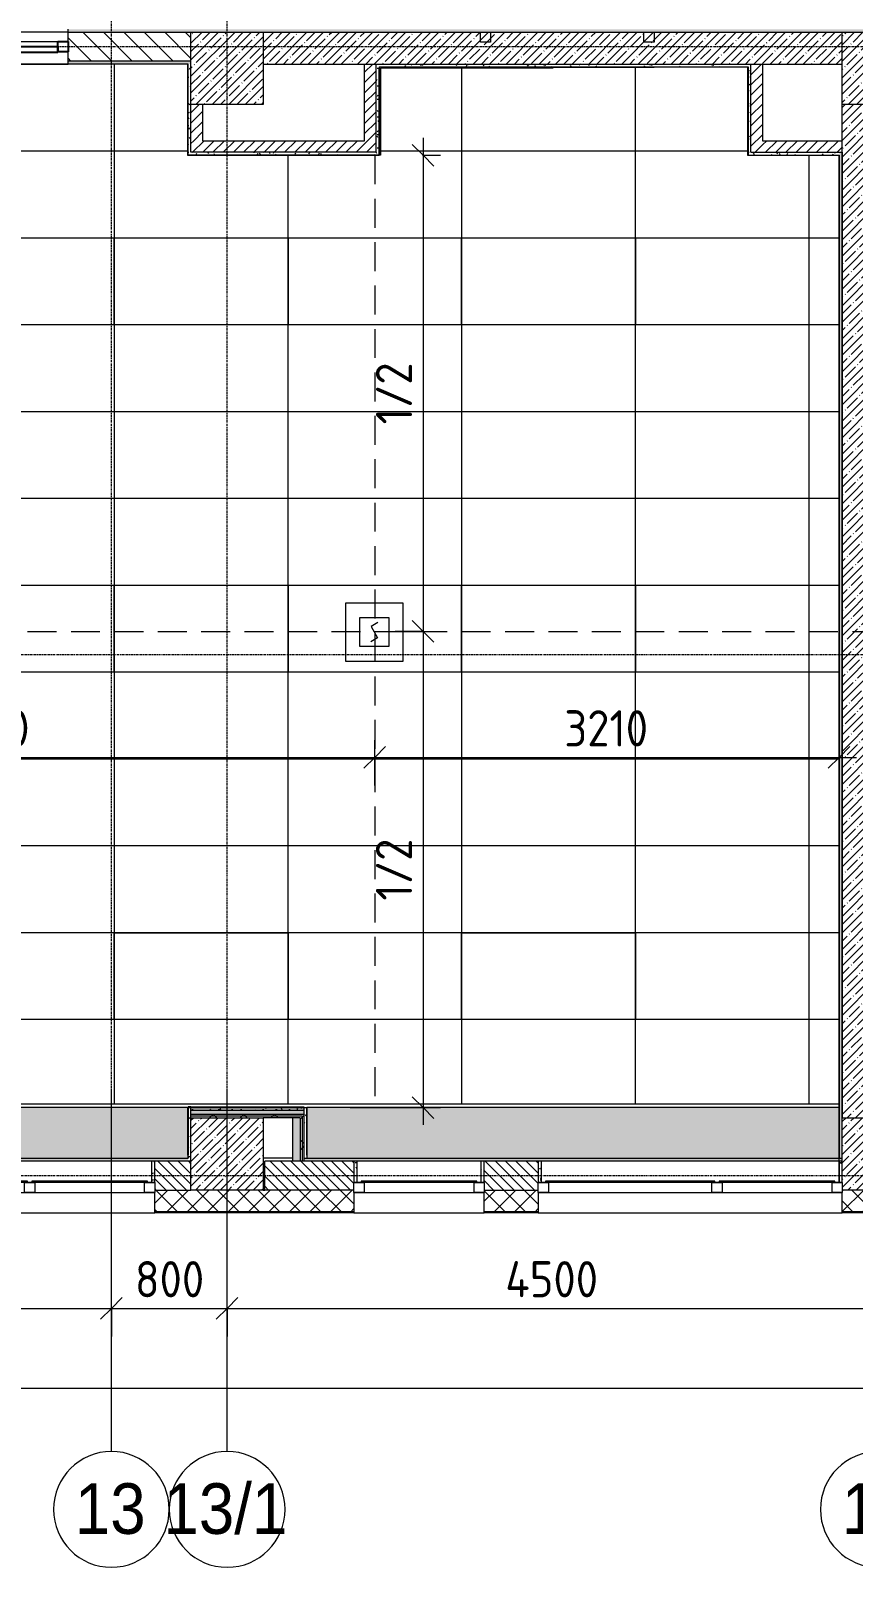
# Model space of a CAD drawing. Header units: millimetres. Extents: x 34897 to 231692, y -8553 to 29000.
# Drawn here: x 41803 to 47487, y -2706 to 7910 of the extents above; entities that cross this region are included whole.
import ezdxf

# ---------------------------------------------------------------- set-up
doc = ezdxf.new("R2010")
doc.units = ezdxf.units.MM
doc.linetypes.add('ADSK_Штрих_ш2 п1', pattern=[300, 200, -100])
doc.linetypes.add('Осевая', pattern=[31.75, 6.35, -4.7625, 15.875, -4.7625])
for name, color, linetype, lineweight in [('A-ANNO-DIMS', 7, 'Continuous', 9), ('A-ANNO-DIMS-100', 7, 'Continuous', 9), ('A-CLNG-PATT', 7, 'Continuous', 9), ('A-DETL', 7, 'Continuous', 9), ('A-DETL-1', 7, 'ADSK_Штрих_ш2 п1', 9), ('A-GLAZ', 7, 'Continuous', 9), ('A-GLAZ-1', 7, 'Continuous', 13), ('A-GLAZ-CURT', 7, 'Continuous', 9), ('A-GLAZ-CURT-1', 7, 'Continuous', 25), ('A-GLAZ-CWMG', 7, 'Continuous', 9), ('A-GLAZ-CWMG-1', 7, 'Continuous', 25), ('A-WALL', 7, 'Continuous', 9), ('I-WALL', 7, 'Continuous', 9), ('S-COLS', 7, 'Continuous', 9), ('Оси', 7, 'Continuous', 9), ('Оси-1', 7, 'Continuous', 20), ('Оси-2', 7, 'Осевая', 9)]:
    doc.layers.add(name, color=color, linetype=linetype, lineweight=lineweight)
for name, color, linetype, lineweight, true_color in [('A-ANNO-NOTE', 1, 'Continuous', 9, 0xff0000), ('A-CLNG-1', 7, 'Continuous', 9, 0xeaeaea), ('A-WALL-1', 7, 'Continuous', 9, 0x3c3c3c), ('A-WALL-2', 7, 'Continuous', 9, 0x535353), ('A-WALL-FNSH-1', 7, 'Continuous', 9, 0x3c3c3c), ('I-WALL-1', 7, 'Continuous', 9, 0x535353), ('S-COLS-1', 9, 'Continuous', 9, 0x808080), ('S-COLS-2', 7, 'Continuous', 9, 0x3c3c3c)]:
    doc.layers.add(name, color=color, linetype=linetype, lineweight=lineweight, true_color=true_color)
doc.layers.add('A-CLNG-PATT-1', color=7, linetype='Continuous', lineweight=9, transparency=1)
doc.styles.add('Arial', font='arial.ttf', dxfattribs={"width": 0.9, "height": 350})
doc.styles.add('ISOCPEUR', font='isocpeur.ttf', dxfattribs={"width": 0.9, "height": 250})
doc.dimstyles.new('ISO-2_5_0_9К_БОЛЬШОЙ', dxfattribs={"dimscale": 304.8, "dimtxt": 248.995294, "dimasz": 0.492126, "dimexe": 0.393701, "dimexo": 0.984252, "dimgap": 0, "dimtad": 1, "dimdec": 0, "dimrnd": 10, "dimzin": 0, "dimdsep": 46, "dimtxsty": 'ISOCPEUR', "dimblk1": 'OBLIQUE', "dimblk2": 'OBLIQUE', "dimsah": 1, "dimcen": 0.09, "dimdle": 0.393701, "dimazin": 0, "dimtfac": 1, "dimtdec": 4, "dimtix": 1, "dimtmove": 0, "dimatfit": 3, "dimfxl": 1, "dimtvp": 1, "dimtolj": 1, "dimtzin": 0, "dimarcsym": 2})
pattern_1 = [(45, (0, 0), (-35.35534, 35.35534), [])]
pattern_2 = [(45, (0, 0), (-57.02463, 57.02463), []), (45, (57.025, 0), (-57.02463, 57.02463), [100.806, -20.161, 3.353, -16.808])]
pattern_3 = [(135, (0, 0), (-35.35534, -35.35534), [])]
pattern_4 = [(0, (0, 0), (121.92, 30.48), [10.058, -81.382, 10.058, -81.382, -487.68]), (0, (0, 0), (121.92, 30.48), [-182.88, 10.058, -172.822, 10.058, -81.382, -213.36]), (0, (0, 0), (121.92, 30.48), [-457.2, 10.058, -50.902, 10.058, -142.342]), (120, (45.72, 15.24), (-87.356454, 90.345817), [10.058, -81.382, 10.058, -81.382, -487.68]), (120, (45.72, 15.24), (-87.356454, 90.345817), [-182.88, 10.058, -172.822, 10.058, -81.382, -213.36]), (120, (45.72, 15.24), (-87.356454, 90.345817), [-457.2, 10.058, -50.902, 10.058, -142.342]), (240, (60.96, 76.2), (-34.563546, -120.825817), [10.058, -81.382, 10.058, -81.382, -487.68]), (240, (60.96, 76.2), (-34.563546, -120.825817), [-182.88, 10.058, -172.822, 10.058, -81.382, -213.36]), (240, (60.96, 76.2), (-34.563546, -120.825817), [-457.2, 10.058, -50.902, 10.058, -142.342])]
pattern_5 = [(45, (0, 0), (-106.066, 106.066), []), (135, (0, 0), (-106.066, -106.066), [])]

# ---------------------------------------------------------------- blocks, each defined once
blk = doc.blocks.new('BSC_Колонна _Прямоугольная - 500х500-V1-Сводный план потолков 2 этажа в осях 12-23')
at = {"layer": 'S-COLS-1'}
h = blk.add_hatch(dxfattribs=at)
h.set_pattern_fill('FP_2', color=256, style=0, pattern_type=2)
h.set_pattern_definition([(45, (-43160, -7650), (-57.02463, 57.02463), []), (45, (-43102.975, -7650), (-57.02463, 57.02463), [100.806, -20.161, 3.353, -16.808])])
h.paths.add_polyline_path([(-250, -250), (250, -250), (250, 250), (-250, 250)])
at = {"layer": 'S-COLS-2'}
for p, q in [((-250, 250), (250, 250)), ((-250, -250), (-250, 250)), ((250, 250), (250, -250)), ((250, -250), (-250, -250))]:
    blk.add_line(p, q, dxfattribs=at)
blk = doc.blocks.new('BSC_Колонна _Прямоугольная - 500х500-V2-Сводный план потолков 2 этажа в осях 12-23')
at = {"layer": 'S-COLS-1'}
h = blk.add_hatch(dxfattribs=at)
h.set_pattern_fill('FP_3', color=256, style=0, pattern_type=2)
h.set_pattern_definition([(45, (-47660, -7650), (-57.02463, 57.02463), []), (45, (-47602.975, -7650), (-57.02463, 57.02463), [100.806, -20.161, 3.353, -16.808])])
h.paths.add_polyline_path([(-250, -250), (250, -250), (250, 250), (-250, 250)])
at = {"layer": 'S-COLS-2'}
for p, q in [((-250, 250), (250, 250)), ((-250, -250), (-250, 250)), ((250, 250), (250, -250)), ((250, -250), (-250, -250))]:
    blk.add_line(p, q, dxfattribs=at)
blk = doc.blocks.new('BSC_Колонна _Прямоугольная - 500х500-V6-Сводный план потолков 2 этажа в осях 12-23')
at = {"layer": 'S-COLS-1'}
h = blk.add_hatch(dxfattribs=at)
h.set_pattern_fill('FP_7', color=256, style=0, pattern_type=2)
h.set_pattern_definition([(45, (-43160, -150), (-57.02463, 57.02463), []), (45, (-43102.975, -150), (-57.02463, 57.02463), [100.806, -20.161, 3.353, -16.808])])
h.paths.add_polyline_path([(-250, -250), (250, -250), (250, 250), (-250, 250), (-250, 193)])
at = {"layer": 'S-COLS-2'}
for p, q in [((-250, 250), (250, 250)), ((-250, -250), (-250, 250)), ((250, 250), (250, -250)), ((250, -250), (-250, -250))]:
    blk.add_line(p, q, dxfattribs=at)
blk = doc.blocks.new('BSC_Колонна _Прямоугольная - 500х500-V7-Сводный план потолков 2 этажа в осях 12-23')
at = {"layer": 'S-COLS-1'}
h = blk.add_hatch(dxfattribs=at)
h.set_pattern_fill('FP_8', color=256, style=0, pattern_type=2)
h.set_pattern_definition([(45, (-47660, -150), (-57.02463, 57.02463), []), (45, (-47602.975, -150), (-57.02463, 57.02463), [100.806, -20.161, 3.353, -16.808])])
h.paths.add_polyline_path([(-250, -250), (250, -250), (250, 250), (-250, 250), (-250, -198)])
at = {"layer": 'S-COLS-2'}
for p, q in [((-250, 250), (250, 250)), ((-250, -198), (-250, 250)), ((250, 250), (250, -250)), ((250, -250), (-250, -250))]:
    blk.add_line(p, q, dxfattribs=at)
blk = doc.blocks.new('120_Окно_СКБ_2Ст - 120_Окно_СКБ_2Ст 3100х2500 _мал_ створка слева-2_-22446420-Сводный план потолков 2 этажа в осях 12-23')
at = {"layer": 'A-GLAZ'}
for p, q in [((1550, -57), (-1550, -57)), ((-1550, -127), (1550, -127))]:
    blk.add_line(p, q, dxfattribs=at)
at = {"layer": 'A-GLAZ-1'}
for p, q in [((-1550, -127), (-1550, -57)), ((-1550, -57), (-1480, -57)), ((-1480, -57), (-1480, -127)), ((-720, -127), (-720, -57)), ((-720, -57), (-650, -57)), ((-650, -57), (-650, -127)), ((1480, -127), (1480, -57)), ((1480, -57), (1550, -57)), ((1550, -57), (1550, -127)), ((-1480, -127), (-1550, -127)), ((-1500, -127), (-1500, -137)), ((-1500, -137), (-700, -137)), ((-700, -137), (-1500, -137)), ((-1430, -137), (-1430, -127)), ((-770, -137), (-770, -127)), ((-650, -127), (-720, -127)), ((-700, -137), (-700, -127)), ((-670, -127), (-670, -137)), ((-670, -137), (1500, -137)), ((1500, -137), (-670, -137)), ((-600, -137), (-600, -127)), ((1430, -137), (1430, -127)), ((1550, -127), (1480, -127)), ((1500, -137), (1500, -127))]:
    blk.add_line(p, q, dxfattribs=at)
blk = doc.blocks.new('120_Окно_СКБ_2Ст - 120_Окно_СКБ_2Ст 2100х2500 _мал створка СЛЕВА_-22446485-Сводный план потолков 2 этажа в осях 12-23')
at = {"layer": 'A-GLAZ'}
for p, q in [((1050, -57), (-1050, -57)), ((-1050, -127), (1050, -127))]:
    blk.add_line(p, q, dxfattribs=at)
at = {"layer": 'A-GLAZ-1'}
for p, q in [((-1050, -127), (-1050, -57)), ((-1050, -57), (-980, -57)), ((-980, -57), (-980, -127)), ((-220, -127), (-220, -57)), ((-220, -57), (-150, -57)), ((-150, -57), (-150, -127)), ((980, -127), (980, -57)), ((980, -57), (1050, -57)), ((1050, -57), (1050, -127)), ((-980, -127), (-1050, -127)), ((-1000, -127), (-1000, -137)), ((-1000, -137), (-200, -137)), ((-200, -137), (-1000, -137)), ((-930, -137), (-930, -127)), ((-270, -137), (-270, -127)), ((-150, -127), (-220, -127)), ((-200, -137), (-200, -127)), ((-170, -127), (-170, -137)), ((-170, -137), (1000, -137)), ((1000, -137), (-170, -137)), ((-100, -137), (-100, -127)), ((930, -137), (930, -127)), ((1050, -127), (980, -127)), ((1000, -137), (1000, -127))]:
    blk.add_line(p, q, dxfattribs=at)
blk = doc.blocks.new('120_Окно_СКБ_1Ст - 120_Окно_СКБ_1Ст 900х2500_h_-20664874-Сводный план потолков 2 этажа в осях 12-23')
at = {"layer": 'A-GLAZ'}
for p, q in [((450, -57), (-450, -57)), ((-450, -127), (450, -127))]:
    blk.add_line(p, q, dxfattribs=at)
at = {"layer": 'A-GLAZ-1'}
for p, q in [((-450, -127), (-450, -57)), ((-450, -57), (-380, -57)), ((-380, -57), (-380, -127)), ((380, -127), (380, -57)), ((380, -57), (450, -57)), ((450, -57), (450, -127)), ((-380, -127), (-450, -127)), ((-400, -127), (-400, -137)), ((-400, -137), (400, -137)), ((400, -137), (-400, -137)), ((-330, -137), (-330, -127)), ((330, -137), (330, -127)), ((450, -127), (380, -127)), ((400, -137), (400, -127))]:
    blk.add_line(p, q, dxfattribs=at)
blk = doc.blocks.new('120_Окно_СКБ_1Ст - 120_Окно_СКБ_1Ст 400х1200 EI30-24228621-Сводный план потолков 2 этажа в осях 12-23')
at = {"layer": 'A-GLAZ-1'}
for p, q in [((-600, 40), (-600, 110)), ((-600, 110), (-530, 110)), ((-530, 110), (-530, 40)), ((530, 40), (530, 110)), ((530, 110), (600, 110)), ((600, 110), (600, 40)), ((-530, 40), (-600, 40)), ((600, 40), (530, 40))]:
    blk.add_line(p, q, dxfattribs=at)
blk = doc.blocks.new('Прямоугольный импост - 50 x 70 мм-31700031-Сводный план потолков 2 этажа в осях 12-23')
at = {"layer": 'A-GLAZ-CWMG-1'}
for p, q in [((0, 35), (-70, 35)), ((-70, 35), (-70, -35)), ((0, -35), (0, 35)), ((-70, -35), (0, -35))]:
    blk.add_line(p, q, dxfattribs=at)
blk = doc.blocks.new('Прямоугольный импост - 50 x 70 мм-31720913-Сводный план потолков 2 этажа в осях 12-23')
at = {"layer": 'A-GLAZ-CWMG'}
blk.add_line((41196, 7835), (41991, 7835), dxfattribs=at)
blk = doc.blocks.new('Системная панель - Стекло - 40мм-32257331-Сводный план потолков 2 этажа в осях 12-23')
at = {"layer": 'A-GLAZ-CURT'}
h = blk.add_hatch(dxfattribs=at)
h.set_pattern_fill('FP_58', color=256, style=0, pattern_type=2)
h.set_pattern_definition([(45, (-41693.5, -7700), (-282.8427, 282.8427), [200, -600]), (45, (-41893.5, -7800), (-282.8427, 282.8427), [600, -200]), (45, (-41493.5, -7900), (-282.8427, 282.8427), [200, -600])])
h.paths.add_polyline_path([(397.5, -40), (397.5, 0), (-397.5, 0), (-397.5, -40)])
at = {"layer": 'A-GLAZ-CURT-1'}
for p, q in [((-397.5, -40), (-397.5, 0)), ((-397.5, 0), (397.5, 0)), ((397.5, 0), (397.5, -40)), ((397.5, -40), (-397.5, -40))]:
    blk.add_line(p, q, dxfattribs=at)
blk = doc.blocks.new('Ось сетки - D8-29747960-Сводный план потолков 2 этажа в осях 12-23')
at = {"layer": 'Оси-1'}
for start, end in [(360, 180), (180, 360)]:
    blk.add_arc((0, 0), 4, start, end, dxfattribs=at)
blk = doc.blocks.new('DIMBLOCK2-Сводный план потолков 2 этажа в осях 12-23')
at = {"layer": 'A-ANNO-DIMS-100'}
for p, q in [((38760, -1112), (38760, -798)), ((42360, -1112), (42360, -798)), ((38760, -918), (42360, -918)), ((38760, -918), (38760, -1112)), ((42360, -918), (42360, -1112))]:
    blk.add_line(p, q, dxfattribs=at)
at = {"layer": 'A-ANNO-DIMS-100', "lineweight": 20}
for p, q in [((38760, -918), (38835, -843)), ((42360, -918), (42435, -843)), ((38760, -918), (38685, -993)), ((42360, -918), (42285, -993))]:
    blk.add_line(p, q, dxfattribs=at)
at = {"layer": 'A-ANNO-DIMS-100', "color": 0, "insert": (40244, -591), "char_height": 250, "width": 758.48, "attachment_point": 1, "line_spacing_factor": 1.149209, "style": 'ISOCPEUR'}
blk.add_mtext('3600', dxfattribs=at)
blk = doc.blocks.new('_Oblique')
at = {"color": 0, "linetype": 'ByBlock', "lineweight": -2}
blk.add_line((-0.5, -0.5), (0.5, 0.5), dxfattribs=at)
blk = doc.blocks.new('DIMBLOCK3-Сводный план потолков 2 этажа в осях 12-23')
at = {"layer": 'A-ANNO-DIMS-100'}
for p, q in [((42360, -1112), (42360, -798)), ((43160, -1112), (43160, -798)), ((42360, -918), (43160, -918)), ((42360, -918), (42360, -1112)), ((43160, -918), (43160, -1112))]:
    blk.add_line(p, q, dxfattribs=at)
at = {"layer": 'A-ANNO-DIMS-100', "lineweight": 20}
for p, q in [((42360, -918), (42435, -843)), ((43160, -918), (43235, -843)), ((42360, -918), (42285, -993)), ((43160, -918), (43085, -993))]:
    blk.add_line(p, q, dxfattribs=at)
at = {"layer": 'A-ANNO-DIMS-100', "color": 0, "insert": (42523, -591), "char_height": 250, "width": 568.86, "attachment_point": 1, "line_spacing_factor": 1.149209, "style": 'ISOCPEUR'}
blk.add_mtext('800', dxfattribs=at)
blk = doc.blocks.new('DIMBLOCK4-Сводный план потолков 2 этажа в осях 12-23')
at = {"layer": 'A-ANNO-DIMS-100'}
for p, q in [((43160, -1112), (43160, -798)), ((47660, -1112), (47660, -798)), ((43160, -918), (47660, -918)), ((43160, -918), (43160, -1112)), ((47660, -918), (47660, -1112))]:
    blk.add_line(p, q, dxfattribs=at)
at = {"layer": 'A-ANNO-DIMS-100', "lineweight": 20}
for p, q in [((43160, -918), (43235, -843)), ((47660, -918), (47735, -843)), ((43160, -918), (43085, -993)), ((47660, -918), (47585, -993))]:
    blk.add_line(p, q, dxfattribs=at)
at = {"layer": 'A-ANNO-DIMS-100', "color": 0, "insert": (45082, -591), "char_height": 250, "width": 787.21, "attachment_point": 1, "line_spacing_factor": 1.149209, "style": 'ISOCPEUR'}
blk.add_mtext('4500', dxfattribs=at)
blk = doc.blocks.new('DIMBLOCK19-Сводный план потолков 2 этажа в осях 12-23')
at = {"layer": 'A-ANNO-DIMS-100'}
for p, q in [((38310, -1662), (38310, -1348)), ((84560, -1662), (84560, -1348)), ((38190, -1468), (84680, -1468)), ((38310, -1468), (38310, -1662)), ((84560, -1468), (84560, -1662))]:
    blk.add_line(p, q, dxfattribs=at)
at = {"layer": 'A-ANNO-DIMS-100', "lineweight": 20}
for p, q in [((38310, -1468), (38235, -1543)), ((38310, -1468), (38385, -1393)), ((84560, -1468), (84485, -1543)), ((84560, -1468), (84635, -1393))]:
    blk.add_line(p, q, dxfattribs=at)
at = {"layer": 'A-ANNO-DIMS-100', "color": 0, "insert": (61028, -1141), "char_height": 250, "width": 976.83, "attachment_point": 1, "line_spacing_factor": 1.149209, "style": 'ISOCPEUR'}
blk.add_mtext('46250', dxfattribs=at)
blk = doc.blocks.new('DIMBLOCK62-Сводный план потолков 2 этажа в осях 12-23')
at = {"layer": 'A-ANNO-DIMS-100'}
for p, q in [((38781, 2695), (38781, 3009)), ((44180, 2695), (44180, 3009)), ((38661, 2889), (44180, 2889)), ((38781, 2889), (38781, 2695)), ((44180, 2889), (44180, 2695))]:
    blk.add_line(p, q, dxfattribs=at)
at = {"layer": 'A-ANNO-DIMS-100', "lineweight": 20}
for p, q in [((38781, 2889), (38706, 2814)), ((38781, 2889), (38856, 2964)), ((44180, 2889), (44105, 2814)), ((44180, 2889), (44255, 2964))]:
    blk.add_line(p, q, dxfattribs=at)
at = {"layer": 'A-ANNO-DIMS-100', "color": 0, "insert": (41153, 3215), "char_height": 250, "width": 787.21, "attachment_point": 1, "line_spacing_factor": 1.149209, "style": 'ISOCPEUR'}
blk.add_mtext('5400', dxfattribs=at)
blk = doc.blocks.new('DIMBLOCK63-Сводный план потолков 2 этажа в осях 12-23')
at = {"layer": 'A-ANNO-DIMS-100'}
for p, q in [((44180, 2695), (44180, 3009)), ((47389, 2695), (47389, 3009)), ((44180, 2889), (47509, 2889)), ((44180, 2889), (44180, 2695)), ((47389, 2889), (47389, 2695))]:
    blk.add_line(p, q, dxfattribs=at)
at = {"layer": 'A-ANNO-DIMS-100', "lineweight": 20}
for p, q in [((44180, 2889), (44105, 2814)), ((44180, 2889), (44255, 2964)), ((47389, 2889), (47314, 2814)), ((47389, 2889), (47464, 2964))]:
    blk.add_line(p, q, dxfattribs=at)
at = {"layer": 'A-ANNO-DIMS-100', "color": 0, "insert": (45490, 3215), "char_height": 250, "width": 706.76, "attachment_point": 1, "line_spacing_factor": 1.149209, "style": 'ISOCPEUR'}
blk.add_mtext('3210', dxfattribs=at)
blk = doc.blocks.new('DIMBLOCK64-Сводный план потолков 2 этажа в осях 12-23')
at = {"layer": 'A-ANNO-DIMS-100', "lineweight": 20}
for p, q in [((44514, 7050), (44439, 7125)), ((44514, 7050), (44589, 6975)), ((44514, 3760), (44439, 3835)), ((44514, 3760), (44589, 3685))]:
    blk.add_line(p, q, dxfattribs=at)
at = {"layer": 'A-ANNO-DIMS-100'}
for p, q in [((44514, 7170), (44514, 3760)), ((44510, 7050), (44634, 7050)), ((44514, 7050), (44510, 7050)), ((44320, 3760), (44634, 3760)), ((44514, 3760), (44320, 3760))]:
    blk.add_line(p, q, dxfattribs=at)
at = {"layer": 'A-ANNO-DIMS-100', "color": 0, "insert": (44188, 5190), "char_height": 250, "width": 517.14, "attachment_point": 1, "rotation": 90, "line_spacing_factor": 1.149209, "style": 'ISOCPEUR'}
blk.add_mtext('1/2', dxfattribs=at)
blk = doc.blocks.new('DIMBLOCK65-Сводный план потолков 2 этажа в осях 12-23')
at = {"layer": 'A-ANNO-DIMS-100', "lineweight": 20}
for p, q in [((44514, 3760), (44439, 3835)), ((44514, 3760), (44589, 3685)), ((44514, 470), (44439, 545)), ((44514, 470), (44589, 395))]:
    blk.add_line(p, q, dxfattribs=at)
at = {"layer": 'A-ANNO-DIMS-100'}
for p, q in [((44320, 3760), (44634, 3760)), ((44514, 3760), (44320, 3760)), ((44514, 3760), (44514, 350)), ((44010, 470), (44634, 470)), ((44514, 470), (44010, 470))]:
    blk.add_line(p, q, dxfattribs=at)
at = {"layer": 'A-ANNO-DIMS-100', "color": 0, "insert": (44188, 1900), "char_height": 250, "width": 517.14, "attachment_point": 1, "rotation": 90, "line_spacing_factor": 1.149209, "style": 'ISOCPEUR'}
blk.add_mtext('1/2', dxfattribs=at)

msp = doc.modelspace()

# ---------------------------------------------------------------- hatches: boundary and pattern name
at = {"layer": 'A-CLNG-PATT'}
h = msp.add_hatch(dxfattribs=at)
h.set_pattern_fill('FP_48', color=256, style=0, pattern_type=2)
h.set_pattern_definition([(0, (44781, 7079.5), (0, 600), []), (90, (44781, 7079.5), (-1200, 7e-14), [])])
h.paths.add_polyline_path([(46982.9, 495), (47389, 495), (47389, 7049), (46759, 7049), (46759, 7659), (45411, 7659), (45411, 7652), (44219, 7652), (44219, 7049.5), (42889, 7049), (42889, 7679), (39061, 7679), (39061, 7379), (38781, 7379), (38781, 800), (39310, 800), (39310, 495), (45528.2, 495)])
h.paths.add_polyline_path([(45980.1, 1078.3), (44780.1, 1078.3), (44780.1, 1678.3), (45980.1, 1678.3), (45980.1, 1221.5)])
h.paths.add_polyline_path([(43580.1, 1078.3), (42380.1, 1078.3), (42380.1, 1678.3), (43580.1, 1678.3), (43580.1, 1221.5)])
h.paths.add_polyline_path([(41180.1, 1078.3), (39980.1, 1078.3), (39980.1, 1678.3), (41180.1, 1678.3), (41180.1, 1221.5)])
h.paths.add_polyline_path([(44780.1, 3478.3), (44780.1, 4078.3), (45980.1, 4078.3), (45980.1, 3478.3)])
h.paths.add_polyline_path([(42380.1, 3478.3), (42380.1, 4078.3), (43580.1, 4078.3), (43580.1, 3478.3)])
h.paths.add_polyline_path([(41164.1, 3478.3), (39980.1, 3478.3), (39980.1, 4078.3), (41180.1, 4078.3), (41180.1, 3478.3)])
h.paths.add_polyline_path([(44780.1, 5878.3), (44780.1, 6478.3), (45980.1, 6478.3), (45980.1, 5878.3)])
h.paths.add_polyline_path([(43580.1, 5878.3), (42380.1, 5878.3), (42380.1, 6478.3), (43580.1, 6478.3)])
h.paths.add_polyline_path([(41180.1, 5878.3), (39980.1, 5878.3), (39980.1, 6478.3), (41180.1, 6478.3)])
at = {"layer": 'A-CLNG-PATT-1'}
h = msp.add_hatch(color=256, dxfattribs=at)
h.paths.add_polyline_path([(46982.9, 121), (47389, 121), (47389, 470), (43710, 470), (43710, 121), (45528.2, 121)])
h.paths.add_polyline_path([(42889, 121), (42889, 470), (39310, 470), (39310, 121), (42618.8, 121)])
at = {"layer": 'A-WALL'}
h = msp.add_hatch(dxfattribs=at)
h.set_pattern_fill('FP_20', color=256, style=0, pattern_type=2)
h.set_pattern_definition(pattern_3)
h.paths.add_polyline_path([(42910, -100), (42910, 100), (42660, 100), (42660, -100)])
h.paths.add_polyline_path([(39560, -100), (39560, 100), (39050, 100), (39050, -100)])
h = msp.add_hatch(dxfattribs=at)
h.set_pattern_fill('FP_20', color=256, style=0, pattern_type=2)
h.set_pattern_definition(pattern_3)
h.paths.add_polyline_path([(44936.3, -100), (45310, -100), (45310, 100), (44936.3, 100), (44936.3, -48)])
h.paths.add_polyline_path([(44036.3, -100), (44036.3, 100), (43420, 100), (43420, -100)])
h = msp.add_hatch(dxfattribs=at)
h.set_pattern_fill('FP_21', color=256, style=0, pattern_type=2)
h.set_pattern_definition([(45, (0, 0), (-70.71068, 70.71068), []), (135, (0, 0), (-70.71068, -70.71068), [])])
h.paths.add_polyline_path([(75700, -250), (75700, -100), (71560, -100), (71560, -250), (75349.7, -250)])
h.paths.add_polyline_path([(70258.2, -250), (70660, -250), (70660, -100), (67060, -100), (67060, -250), (68803.5, -250)])
h.paths.add_polyline_path([(65910, -250), (66160, -250), (66160, -100), (65160, -100), (65160, -250), (65894.1, -250)])
h.paths.add_polyline_path([(62060, -250), (62060, -100), (60910, -100), (60910, -250), (61530, -250)])
h.paths.add_polyline_path([(58060, -250), (58810, -250), (58810, -100), (58060, -100), (58060, -118)])
h.paths.add_polyline_path([(57160, -250), (57160, -100), (56410, -100), (56410, -250)])
h.paths.add_polyline_path([(52801.7, -250), (53310, -250), (53310, -100), (51910, -100), (51910, -250)])
h.paths.add_polyline_path([(47410, -250), (48810, -250), (48810, -100), (47410, -100), (47410, -118)])
h.paths.add_polyline_path([(45310, -250), (45310, -100), (44936.3, -100), (44936.3, -250)])
h.paths.add_polyline_path([(44036.3, -250), (44036.3, -100), (42660, -100), (42660, -250)])
h.paths.add_polyline_path([(39560, -250), (39560, -100), (38742.7, -100), (38742.7, -250)])
at = {"layer": 'I-WALL'}
h = msp.add_hatch(dxfattribs=at)
h.set_pattern_fill('FP_46', color=256, style=0, pattern_type=2)
h.set_pattern_definition(pattern_4)
h.paths.add_polyline_path([(74750, 7900), (74750, 7920), (73705, 7920), (73705, 7900), (74622.4, 7900)])
h.paths.add_polyline_path([(71735, 7900), (72305, 7900), (72305, 7920), (71735, 7920)])
h.paths.add_polyline_path([(70258.2, 7900), (70635, 7900), (70635, 7920), (69360.5, 7920), (69360.5, 7900)])
h.paths.add_polyline_path([(68260.5, 7900), (68260.5, 7920), (67055, 7920), (67055, 7900), (68110, 7900)])
h.paths.add_polyline_path([(65955, 7900), (65955, 7920), (59931, 7920), (59931, 7900), (65910, 7900)])
h.paths.add_polyline_path([(56910, 7900), (57431, 7900), (57431, 7920), (50930, 7920), (50930, 7900), (56410, 7900)])
h.paths.add_polyline_path([(48430, 7900), (48430, 7920), (42061, 7920), (42061, 7900), (47910, 7900)])
h.paths.add_polyline_path([(39561, 7900), (39561, 7920), (38742.7, 7920), (38742.7, 7900), (39040, 7900)])
h = msp.add_hatch(dxfattribs=at)
h.set_pattern_fill('FP_19', color=256, style=0, pattern_type=2)
h.set_pattern_definition([(135, (0, 0), (-70.71068, -70.71068), [])])
h.paths.add_polyline_path([(42618.8, 7700), (42910, 7700), (42910, 7900), (42061, 7900), (42061, 7700)])
h.paths.add_polyline_path([(39040, 7700), (39561, 7700), (39561, 7900), (39040, 7900)])
h = msp.add_hatch(dxfattribs=at)
h.set_pattern_fill('FP_17', color=256, style=0, pattern_type=2)
h.set_pattern_definition(pattern_2)
h.paths.add_polyline_path([(47410, 7680), (47410, 7900), (43410, 7900), (43410, 7680), (46982.9, 7680)])
h = msp.add_hatch(dxfattribs=at)
h.set_pattern_fill('FP_46', color=256, style=0, pattern_type=2)
h.set_pattern_definition(pattern_4)
h.paths.add_polyline_path([(42910, 7680), (42910, 7700), (42061, 7700), (42061, 7680), (42890, 7680)])
h.paths.add_polyline_path([(39061, 7680), (39561, 7680), (39561, 7700), (39040, 7700), (39040, 7680), (39060, 7680)])
h = msp.add_hatch(dxfattribs=at)
h.set_pattern_fill('FP_46', color=256, style=0, pattern_type=2)
h.set_pattern_definition(pattern_4)
h.paths.add_polyline_path([(42910, 7070), (42910, 7680), (42890, 7679), (42890, 7070)])
h = msp.add_hatch(dxfattribs=at)
h.set_pattern_fill('FP_22', color=256, style=0, pattern_type=2)
h.set_pattern_definition(pattern_1)
h.paths.add_polyline_path([(44110, 7070), (44190, 7070), (44190, 7680), (44110, 7680), (44110, 7150)])
h = msp.add_hatch(dxfattribs=at)
h.set_pattern_fill('FP_46', color=256, style=0, pattern_type=2)
h.set_pattern_definition(pattern_4)
h.paths.add_polyline_path([(46760, 7660), (46760, 7680), (44190, 7680), (44190, 7660), (46759, 7660)])
h = msp.add_hatch(dxfattribs=at)
h.set_pattern_fill('FP_46', color=256, style=0, pattern_type=2)
h.set_pattern_definition(pattern_4)
h.paths.add_polyline_path([(44190, 7050), (44210, 7050), (44210, 7660), (44190, 7660), (44190, 7070)])
h = msp.add_hatch(dxfattribs=at)
h.set_pattern_fill('FP_46', color=256, style=0, pattern_type=2)
h.set_pattern_definition(pattern_4)
h.paths.add_polyline_path([(46760, 7070), (46780, 7070), (46780, 7680), (46760, 7680), (46760, 7660)])
h = msp.add_hatch(dxfattribs=at)
h.set_pattern_fill('FP_22', color=256, style=0, pattern_type=2)
h.set_pattern_definition(pattern_1)
h.paths.add_polyline_path([(46780, 7070), (46860, 7070), (46860, 7680), (46780, 7680)])
h = msp.add_hatch(dxfattribs=at)
h.set_pattern_fill('FP_22', color=256, style=0, pattern_type=2)
h.set_pattern_definition(pattern_1)
h.paths.add_polyline_path([(42990, 7150), (42990, 7400), (42910, 7400), (42910, 7150)])
h = msp.add_hatch(dxfattribs=at)
h.set_pattern_fill('FP_17', color=256, style=0, pattern_type=2)
h.set_pattern_definition(pattern_2)
h.paths.add_polyline_path([(47410, 400), (47630, 400), (47630, 7400), (47410, 7400), (47410, 1221.5)])
h = msp.add_hatch(dxfattribs=at)
h.set_pattern_fill('FP_22', color=256, style=0, pattern_type=2)
h.set_pattern_definition(pattern_1)
h.paths.add_polyline_path([(44073.5, 7070), (44110, 7070), (44110, 7150), (42910, 7150), (42910, 7070)])
h = msp.add_hatch(dxfattribs=at)
h.set_pattern_fill('FP_22', color=256, style=0, pattern_type=2)
h.set_pattern_definition(pattern_1)
h.paths.add_polyline_path([(47410, 7070), (47410, 7150), (46860, 7150), (46860, 7070), (47390, 7070)])
h = msp.add_hatch(dxfattribs=at)
h.set_pattern_fill('FP_46', color=256, style=0, pattern_type=2)
h.set_pattern_definition(pattern_4)
h.paths.add_polyline_path([(44073.5, 7050), (44190, 7050), (44190, 7070), (42890, 7070), (42890, 7050)])
h = msp.add_hatch(dxfattribs=at)
h.set_pattern_fill('FP_46', color=256, style=0, pattern_type=2)
h.set_pattern_definition(pattern_4)
h.paths.add_polyline_path([(47389, 7050), (47390, 7050), (47390, 7070), (46760, 7070), (46760, 7050), (46982.9, 7050)])
h = msp.add_hatch(dxfattribs=at)
h.set_pattern_fill('FP_46', color=256, style=0, pattern_type=2)
h.set_pattern_definition(pattern_4)
h.paths.add_polyline_path([(47410, 100), (47410, 7070), (47390, 7070), (47390, 100)])
h = msp.add_hatch(dxfattribs=at)
h.set_pattern_fill('FP_46', color=256, style=0, pattern_type=2)
h.set_pattern_definition(pattern_4)
h.paths.add_polyline_path([(43690, 450), (43690, 470), (42890, 470), (42890, 450), (42910, 450)])
h = msp.add_hatch(dxfattribs=at)
h.set_pattern_fill('FP_46', color=256, style=0, pattern_type=2)
h.set_pattern_definition(pattern_4)
h.paths.add_polyline_path([(42890, 130), (42910, 130), (42910, 450), (42890, 450), (42890, 342.6)])
for points in [[(42910, 425), (43690, 425), (43690, 475), (42910, 475), (42910, 450)], [(43665, 100), (43665, 400), (43615, 400), (43615, 100)]]:
    msp.add_hatch(color=256, dxfattribs=at).paths.add_polyline_path(points)
h = msp.add_hatch(dxfattribs=at)
h.set_pattern_fill('FP_56', color=256, style=0, pattern_type=2)
h.set_pattern_definition(pattern_5)
h.paths.add_polyline_path([(43690, 412.5), (43690, 425), (42910, 425), (42910, 412.5), (43677.5, 412.5)])
h = msp.add_hatch(dxfattribs=at)
h.set_pattern_fill('FP_46', color=256, style=0, pattern_type=2)
h.set_pattern_definition(pattern_4)
h.paths.add_polyline_path([(43690, 120), (43710, 121), (43710, 470), (43690, 470), (43690, 342.6)])
h = msp.add_hatch(dxfattribs=at)
h.set_pattern_fill('FP_46', color=256, style=0, pattern_type=2)
h.set_pattern_definition(pattern_4)
h.paths.add_polyline_path([(42890, 100), (42910, 100), (42910, 400), (42890, 400), (42890, 120)])
h = msp.add_hatch(dxfattribs=at)
h.set_pattern_fill('FP_56', color=256, style=0, pattern_type=2)
h.set_pattern_definition(pattern_5)
h.paths.add_polyline_path([(43677.5, 400), (43677.5, 412.5), (42910, 412.5), (42910, 400), (43665, 400)])
h = msp.add_hatch(dxfattribs=at)
h.set_pattern_fill('FP_56', color=256, style=0, pattern_type=2)
h.set_pattern_definition(pattern_5)
h.paths.add_polyline_path([(43677.5, 100), (43677.5, 400), (43665, 400), (43665, 100)])
h = msp.add_hatch(dxfattribs=at)
h.set_pattern_fill('FP_56', color=256, style=0, pattern_type=2)
h.set_pattern_definition(pattern_5)
h.paths.add_polyline_path([(43677.5, 100), (43690, 100), (43690, 412.5), (43677.5, 412.5), (43677.5, 342.6)])
h = msp.add_hatch(dxfattribs=at)
h.set_pattern_fill('FP_46', color=256, style=0, pattern_type=2)
h.set_pattern_definition(pattern_4)
h.paths.add_polyline_path([(42618.8, 100), (42890, 100), (42890, 120), (39290, 120), (39290, 100), (41164.1, 100)])
h = msp.add_hatch(dxfattribs=at)
h.set_pattern_fill('FP_46', color=256, style=0, pattern_type=2)
h.set_pattern_definition(pattern_4)
h.paths.add_polyline_path([(46982.9, 100), (47410, 100), (47410, 120), (43690, 120), (43690, 100), (45528.2, 100)])
h = msp.add_hatch(dxfattribs=at)
h.set_pattern_fill('FP_46', color=256, style=0, pattern_type=2)
h.set_pattern_definition(pattern_4)
h.paths.add_polyline_path([(42660, -48), (42660, 100), (42640, 100), (42640, -48)])
h = msp.add_hatch(dxfattribs=at)
h.set_pattern_fill('FP_46', color=256, style=0, pattern_type=2)
h.set_pattern_definition(pattern_4)
h.paths.add_polyline_path([(44056.3, -48), (44056.3, 100), (44036.3, 100), (44036.3, -48)])
h = msp.add_hatch(dxfattribs=at)
h.set_pattern_fill('FP_46', color=256, style=0, pattern_type=2)
h.set_pattern_definition(pattern_4)
h.paths.add_polyline_path([(44936.3, -48), (44936.3, 100), (44916.3, 100), (44916.3, -48)])
h = msp.add_hatch(dxfattribs=at)
h.set_pattern_fill('FP_46', color=256, style=0, pattern_type=2)
h.set_pattern_definition(pattern_4)
h.paths.add_polyline_path([(45330, -48), (45330, 100), (45310, 100), (45310, -48)])
h = msp.add_hatch(dxfattribs=at)
h.set_pattern_fill('FP_46', color=256, style=0, pattern_type=2)
h.set_pattern_definition(pattern_4)
h.paths.add_polyline_path([(47410, -48), (47410, 100), (47390, 100), (47390, -48)])

# ---------------------------------------------------------------- linework, layer by layer
at = {"layer": 'A-ANNO-NOTE'}
for p, q in [((42382.5, 6478.6), (43582.5, 6478.6)), ((42382.5, 5878.6), (42382.5, 6478.6)), ((43582.5, 6478.6), (43582.5, 5878.6)), ((44782.5, 6478.6), (45982.5, 6478.6)), ((44782.5, 5878.6), (44782.5, 6478.6)), ((45982.5, 6478.6), (45982.5, 5878.6)), ((43582.5, 5878.6), (42382.5, 5878.6)), ((45982.5, 5878.6), (44782.5, 5878.6)), ((42382.5, 4078.6), (43582.5, 4078.6)), ((42382.5, 3478.6), (42382.5, 4078.6)), ((43582.5, 4078.6), (43582.5, 3478.6)), ((44782.5, 4078.6), (45982.5, 4078.6)), ((44782.5, 3478.6), (44782.5, 4078.6)), ((45982.5, 4078.6), (45982.5, 3478.6)), ((43582.5, 3478.6), (42382.5, 3478.6)), ((45982.5, 3478.6), (44782.5, 3478.6)), ((42382.5, 1678.6), (43582.5, 1678.6)), ((42382.5, 1078.6), (42382.5, 1678.6)), ((43582.5, 1678.6), (43582.5, 1078.6)), ((44782.5, 1678.6), (45982.5, 1678.6)), ((44782.5, 1078.6), (44782.5, 1678.6)), ((45982.5, 1678.6), (45982.5, 1078.6)), ((43582.5, 1078.6), (42382.5, 1078.6)), ((45982.5, 1078.6), (44782.5, 1078.6))]:
    msp.add_line(p, q, dxfattribs=at)
at = {"layer": 'A-CLNG-1'}
for p, q in [((42889, 7679), (39061, 7679)), ((42889, 7049), (42889, 7679)), ((44211, 7049), (42889, 7049)), ((47389, 495), (47389, 7049)), ((42380.1, 5878.3), (42380.1, 6478.3)), ((42380.1, 6478.3), (43580.1, 6478.3)), ((43580.1, 6478.3), (43580.1, 5878.3)), ((44780.1, 5878.3), (44780.1, 6478.3)), ((44780.1, 6478.3), (45980.1, 6478.3)), ((45980.1, 6478.3), (45980.1, 5878.3)), ((43580.1, 5878.3), (42380.1, 5878.3)), ((45980.1, 5878.3), (44780.1, 5878.3)), ((42380.1, 3478.3), (42380.1, 4078.3)), ((42380.1, 4078.3), (43580.1, 4078.3)), ((43580.1, 4078.3), (43580.1, 3478.3)), ((44780.1, 3478.3), (44780.1, 4078.3)), ((44780.1, 4078.3), (45980.1, 4078.3)), ((45980.1, 4078.3), (45980.1, 3478.3)), ((43580.1, 3478.3), (42380.1, 3478.3)), ((45980.1, 3478.3), (44780.1, 3478.3)), ((42380.1, 1078.3), (42380.1, 1678.3)), ((42380.1, 1678.3), (43580.1, 1678.3)), ((43580.1, 1678.3), (43580.1, 1078.3)), ((44780.1, 1078.3), (44780.1, 1678.3)), ((44780.1, 1678.3), (45980.1, 1678.3)), ((45980.1, 1678.3), (45980.1, 1078.3)), ((43580.1, 1078.3), (42380.1, 1078.3)), ((45980.1, 1078.3), (44780.1, 1078.3)), ((39310, 495), (47389, 495)), ((42889, 470), (39310, 470)), ((47389, 470), (43710, 470)), ((47389, 121), (47389, 470)), ((39310, 121), (42889, 121)), ((42889, 140.5), (42889, 121)), ((44057.3, 100), (44057.3, -48)), ((45331, 100), (45331, -48))]:
    msp.add_line(p, q, dxfattribs=at)
at = {"layer": 'A-DETL'}
for p, q in [((43977.1, 3955), (43977.1, 3555)), ((44377.1, 3955), (43977.1, 3955)), ((44377.1, 3555), (44377.1, 3955)), ((44199.6, 3716), (44152, 3688.5)), ((44202.2, 3821.4), (44154.6, 3793.9)), ((44154.6, 3793.9), (44199.6, 3716)), ((43977.1, 3555), (44377.1, 3555))]:
    msp.add_line(p, q, dxfattribs=at)
at = {"layer": 'A-DETL-1'}
for p, q in [((44180.1, 7049), (44180.1, 471)), ((44077.1, 3855), (44277.1, 3855)), ((44077.1, 3655), (44077.1, 3855)), ((44277.1, 3855), (44277.1, 3655)), ((38781, 3760), (65410, 3760)), ((44277.1, 3655), (44077.1, 3655))]:
    msp.add_line(p, q, dxfattribs=at)
at = {"layer": 'A-WALL'}
for p, q in [((42910, 7700), (42061, 7700)), ((42890, 7680), (42061, 7680)), ((43410, 7680), (47410, 7680)), ((44190, 7070), (44190, 7680)), ((44210, 7660), (46760, 7660)), ((45411, 7659), (45411, 7660)), ((46759, 7660), (46759, 7659)), ((46760, 7660), (46760, 7070)), ((47410, 400), (47410, 7380)), ((46760, 7050), (47390, 7050)), ((46780, 7070), (47410, 7070)), ((47410, 7070), (47410, 400)), ((42910, 400), (42910, 475)), ((42910, 425), (43690, 425)), ((42910, 412.5), (43677.5, 412.5)), ((43665, 400), (43665, 100)), ((43677.5, 412.5), (43677.5, 100)), ((39310, 120), (42890, 120)), ((42890, 130), (42890, 120)), ((44036.3, -100), (43420, -100)), ((44036.3, -250), (42660, -250)), ((44036.3, -253), (42660, -253)), ((45310, -250), (44936.3, -250)), ((45310, -253), (44936.3, -253)), ((48810, -250), (47410, -250)), ((48810, -253), (47410, -253))]:
    msp.add_line(p, q, dxfattribs=at)
at = {"layer": 'A-WALL-1'}
for p, q in [((42061, 7680), (42061, 7920)), ((42061, 7900), (42910, 7900)), ((43410, 7900), (47410, 7900)), ((42890, 7050), (42890, 7680)), ((44110, 7150), (44110, 7680)), ((44210, 7660), (44210, 7050)), ((46780, 7070), (46780, 7680)), ((46860, 7680), (46860, 7150)), ((42910, 7070), (42910, 7400)), ((42990, 7400), (42990, 7150)), ((47410, 7380), (47410, 7400)), ((42990, 7150), (44110, 7150)), ((46860, 7150), (47410, 7150)), ((44210, 7050), (42890, 7050)), ((44190, 7070), (42910, 7070)), ((42890, 470), (43710, 470)), ((42910, 475), (43690, 475)), ((43690, 450), (42910, 450)), ((43690, 475), (43690, 100)), ((42890, 400), (42910, 400)), ((43665, 400), (43410, 400)), ((43615, 100), (43615, 400)), ((42890, 130), (42890, 140.5)), ((42910, 130), (42890, 130)), ((43690, 120), (47410, 120)), ((43710, 140), (43710, 120)), ((47390, 100), (47390, 121)), ((42910, 100), (39050, 100)), ((42640, -48), (42640, 100)), ((42660, -48), (42660, 100)), ((43420, -100), (43420, 100)), ((47410, 100), (43420, 100)), ((44036.3, 100), (44036.3, -48)), ((44056.3, 100), (44056.3, -48)), ((44916.3, -48), (44916.3, 100)), ((44936.3, -48), (44936.3, 100)), ((45310, 100), (45310, -48)), ((45330, 100), (45330, -48)), ((42660, -100), (42910, -100)), ((43410, -100), (43420, -100)), ((44936.3, -100), (45310, -100)), ((42660, -250), (42660, -118)), ((44036.3, -118), (44036.3, -250)), ((44936.3, -250), (44936.3, -118)), ((45310, -118), (45310, -250)), ((47410, -250), (47410, -118))]:
    msp.add_line(p, q, dxfattribs=at)
at = {"layer": 'A-WALL-2'}
for p, q in [((39560, -258), (42660, -258)), ((44036.3, -258), (44936.3, -258)), ((45310, -258), (47410, -258))]:
    msp.add_line(p, q, dxfattribs=at)
at = {"layer": 'A-WALL-FNSH-1'}
for p, q in [((42061, 7679), (42061, 7680)), ((42889, 7679), (42889, 7680)), ((42890, 7679), (42889, 7679)), ((44211, 7652), (44210, 7652)), ((44211, 7049.5), (44211, 7652)), ((44219, 7652), (44219, 7049.5)), ((45411, 7652), (44219, 7652)), ((45411, 7659), (45411, 7652)), ((46759, 7659), (46110, 7659)), ((46759, 7049), (46759, 7659)), ((44210, 7050), (44210, 7049)), ((44219, 7049.5), (44211, 7049.5)), ((47389, 7049), (46759, 7049)), ((46760, 7070), (46760, 7050)), ((47390, 7050), (47390, 121)), ((42889, 140.5), (42889, 471)), ((42889, 471), (43711, 471)), ((42890, 470), (42890, 140.5)), ((43710, 140), (43710, 470)), ((43711, 471), (43711, 140)), ((47389, 470), (47389, 495)), ((42889, 420.5), (42890, 420.5)), ((42890, 140.5), (42889, 140.5)), ((43711, 140), (43710, 140)), ((43710, 121), (47389, 121)), ((42639, -48), (42639, 100)), ((44057.3, 100), (44057.3, -48)), ((44915.3, -48), (44915.3, 100)), ((45331, 100), (45331, -48)), ((47389, -48), (47389, 100)), ((47390, 100), (47390, -48)), ((42660, -258), (42660, -250)), ((44036.3, -258), (42660, -258)), ((44036.3, -250), (44036.3, -258)), ((44936.3, -258), (44936.3, -250)), ((45310, -258), (44936.3, -258)), ((45310, -250), (45310, -258)), ((47410, -258), (47410, -250)), ((48810, -258), (47410, -258))]:
    msp.add_line(p, q, dxfattribs=at)
at = {"layer": 'I-WALL-1'}
for p, q in [((42061, 7900), (39561, 7900)), ((39561, 7680), (42061, 7680)), ((45411, 7659), (46110, 7659)), ((46110, 7660), (46110, 7659)), ((42890, 470), (42890, 475)), ((42910, 475), (42890, 475)), ((43615, 120), (43410, 120))]:
    msp.add_line(p, q, dxfattribs=at)
at = {"layer": 'Оси'}
for p, q in [((42360, -1906.3), (42360, 593.7)), ((43160, -1906.3), (43160, 593.7))]:
    msp.add_line(p, q, dxfattribs=at)
at = {"layer": 'Оси-2'}
for p, q in [((42360, 593.7), (42360, 24898.1)), ((43160, 593.7), (43160, 24898.1)), ((38196.8, 7800), (82030.3, 7800)), ((38196.8, 3600), (82030.3, 3600)), ((38196.8, 0), (82030.3, 0))]:
    msp.add_line(p, q, dxfattribs=at)

# ---------------------------------------------------------------- block references
at = {"layer": 'A-GLAZ'}
msp.add_blockref('120_Окно_СКБ_1Ст - 120_Окно_СКБ_1Ст 400х1200 EI30-24228621-Сводный план потолков 2 этажа в осях 12-23', (45510, 7790), dxfattribs=at)
at = {"layer": 'A-GLAZ', "rotation": 180}
for name, p in [('120_Окно_СКБ_2Ст - 120_Окно_СКБ_2Ст 3100х2500 _мал_ створка слева-2_-22446420-Сводный план потолков 2 этажа в осях 12-23', (41110, -175)), ('120_Окно_СКБ_1Ст - 120_Окно_СКБ_1Ст 900х2500_h_-20664874-Сводный план потолков 2 этажа в осях 12-23', (44486.3, -175)), ('120_Окно_СКБ_2Ст - 120_Окно_СКБ_2Ст 2100х2500 _мал створка СЛЕВА_-22446485-Сводный план потолков 2 этажа в осях 12-23', (46360, -175))]:
    msp.add_blockref(name, p, dxfattribs=at)
at = {"layer": 'A-GLAZ-CURT'}
msp.add_blockref('Системная панель - Стекло - 40мм-32257331-Сводный план потолков 2 этажа в осях 12-23', (41593.5, 7800), dxfattribs=at)
at = {"layer": 'A-GLAZ-CWMG'}
msp.add_blockref('Прямоугольный импост - 50 x 70 мм-31720913-Сводный план потолков 2 этажа в осях 12-23', (0, 0), dxfattribs=at)
at = {"layer": 'A-GLAZ-CWMG', "extrusion": (0, 0, -1), "rotation": 180}
msp.add_blockref('Прямоугольный импост - 50 x 70 мм-31700031-Сводный план потолков 2 этажа в осях 12-23', (-42061, 7800), dxfattribs=at)
at = {"layer": 'S-COLS'}
for name, p in [('BSC_Колонна _Прямоугольная - 500х500-V1-Сводный план потолков 2 этажа в осях 12-23', (43160, 7650)), ('BSC_Колонна _Прямоугольная - 500х500-V2-Сводный план потолков 2 этажа в осях 12-23', (47660, 7650)), ('BSC_Колонна _Прямоугольная - 500х500-V6-Сводный план потолков 2 этажа в осях 12-23', (43160, 150)), ('BSC_Колонна _Прямоугольная - 500х500-V7-Сводный план потолков 2 этажа в осях 12-23', (47660, 150))]:
    msp.add_blockref(name, p, dxfattribs=at)
at = {"layer": 'Оси-1', "xscale": 99.99999999999993, "yscale": 99.99999999999993, "zscale": 99.99999999999993}
for p in [(42360, -2306.3), (43160, -2306.3), (47660, -2306.3)]:
    msp.add_blockref('Ось сетки - D8-29747960-Сводный план потолков 2 этажа в осях 12-23', p, dxfattribs=at)

# ---------------------------------------------------------------- texts
at = {"layer": 'Оси', "char_height": 350, "attachment_point": 1, "style": 'Arial'}
for s, insert, width in [('13', (42107.4, -2125.6), 606.076), ('13/1', (42719.7, -2125.6), 1060.633), ('14', (47407.4, -2125.6), 606.076)]:
    msp.add_mtext(s, dxfattribs=dict(at, insert=insert, width=width))

# ---------------------------------------------------------------- dimensions: what is measured, and where the dimension line sits
at = {"layer": 'A-ANNO-DIMS'}
for base, p1, p2, override, picture, middle in [((44514.2, 3760), (44210, 7050), (44620.3, 3760), {"dimpost": '<>', "dimfxl": 3315.486023}, 'DIMBLOCK64-Сводный план потолков 2 этажа в осях 12-23', (44389.2, 5405)), ((44514.2, 470), (44620.3, 3760), (43710, 470), {"dimpost": '<>', "dimfxl": 3413.612353}, 'DIMBLOCK65-Сводный план потолков 2 этажа в осях 12-23', (44389.2, 2115))]:
    dim = msp.add_linear_dim(base=base, p1=p1, p2=p2, angle=90, text='1/2', dimstyle='ISO-2_5_0_9К_БОЛЬШОЙ', override=override, dxfattribs=at)
    dim.commit()
    dim.dimension.update_dxf_attribs({"geometry": picture, "text_midpoint": middle})
for base, p1, p2, override, picture, middle in [((44180.1, 2888.7), (38781, 2994.7), (44180.1, 2994.7), {"dimpost": '<>', "dimfxl": 5399.058239}, 'DIMBLOCK62-Сводный план потолков 2 этажа в осях 12-23', (41480.5, 3013.7)), ((47389, 2888.7), (44180.1, 2994.7), (47389, 2994.7), {"dimpost": '<>', "dimfxl": 3208.941811}, 'DIMBLOCK63-Сводный план потолков 2 этажа в осях 12-23', (45784.5, 3013.7)), ((42360, -917.9), (38760, -811.8), (42360, -811.8), {"dimpost": '<>', "dimfxl": 3600}, 'DIMBLOCK2-Сводный план потолков 2 этажа в осях 12-23', (40560, -792.9)), ((43160, -917.9), (42360, -811.8), (43160, -811.8), {"dimpost": '<>', "dimfxl": 800}, 'DIMBLOCK3-Сводный план потолков 2 этажа в осях 12-23', (42760, -792.9)), ((47660, -917.9), (43160, -811.8), (47660, -811.8), {"dimpost": '<>', "dimfxl": 4500}, 'DIMBLOCK4-Сводный план потолков 2 этажа в осях 12-23', (45410, -792.9)), ((84560, -1468.1), (38310, -1362), (84560, -1362), {"dimpost": '<>', "dimfxl": 46250}, 'DIMBLOCK19-Сводный план потолков 2 этажа в осях 12-23', (61435, -1343.1))]:
    dim = msp.add_linear_dim(base=base, p1=p1, p2=p2, dimstyle='ISO-2_5_0_9К_БОЛЬШОЙ', override=override, dxfattribs=at)
    dim.commit()
    dim.dimension.update_dxf_attribs({"geometry": picture, "text_midpoint": middle})

doc.saveas('drawing.dxf')
